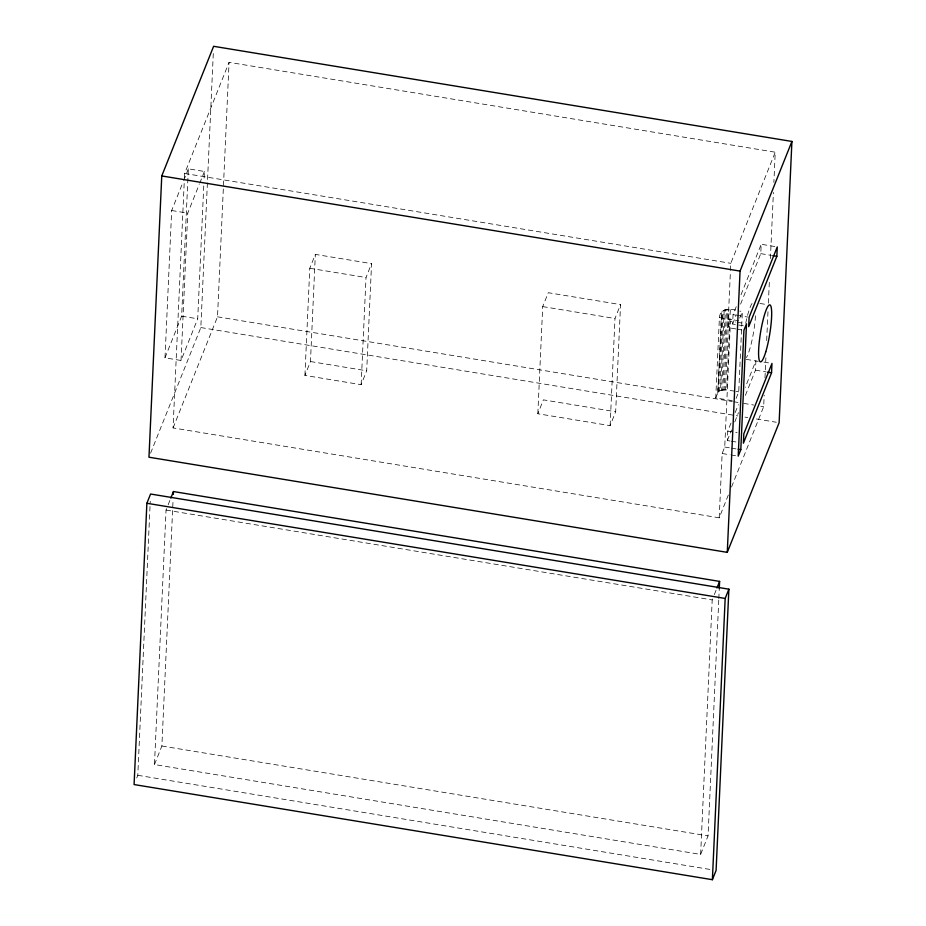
<?xml version="1.0" encoding="UTF-8"?>
<svg xmlns="http://www.w3.org/2000/svg" width="926" height="926" viewBox="0 0 926 926"><rect width="100%" height="100%" fill="white"/><g stroke="black" fill="none" stroke-linecap="round" stroke-linejoin="round"><path stroke-width="0.69" stroke-dasharray="4.63 3.47" d="M136.735 777.933L137.789 775.293L150.255 501.232M203.755 185.918L197.713 318.799L181.045 360.48L164.99 357.83L171.68 210.503L183.14 181.855M718.761 600.094L708.043 835.877L700.635 854.409L154.468 764.54L166.043 510.064L167.629 506.094M728.322 495.04L719.213 517.808L173.058 427.939L184.367 179.216M184.436 177.78L184.633 173.463L229.069 62.331L775.236 152.2L773.87 182.387M154.468 764.54L161.876 746.02L173.058 500.167M164.99 357.83L181.646 316.16L188.348 168.833L204.414 171.472L204.021 180.142M181.045 360.48L187.746 213.142L199.206 184.494M150.579 453.196L200.826 327.561L213.42 50.629M173.058 427.939L217.506 316.819L229.069 62.331M304.92 375.424L309.782 268.274L315.338 254.384L371.569 263.632L366.696 370.782L361.14 384.672L304.92 375.424L310.465 361.534L315.338 254.384M361.14 384.672L366.013 277.522L371.569 263.632M537.832 413.748L542.705 306.599L548.261 292.709L620.547 304.596L615.674 411.746L610.118 425.636L537.832 413.748L543.388 399.858L615.674 411.746M610.118 425.636L614.991 318.486L620.547 304.596M732.281 400.657L715.752 397.937L719.409 317.583C719.965 307.432 731.737 308.613 738.369 310.823M715.752 397.937L717.789 392.844L721.447 312.49M717.789 392.844L721.84 311.784M718.194 392.138L722.454 311.136M718.796 391.49L719.595 390.922L723.241 310.557M719.595 390.922L721.655 390.077L725.301 309.724M700.635 854.409L712.198 599.921L713.784 595.95M721.655 390.077L722.847 389.834L726.505 309.469M722.847 389.834L724.109 389.719L727.767 309.353M719.213 517.808L722.141 453.509L724.734 447.026L730.464 321.137L735.811 322.017M735.904 328.938L727.871 327.619L730.406 271.897M730.464 270.473L730.788 263.32L775.236 152.2M734.723 391.189L725.405 389.73L729.063 309.365M718.819 598.659L719.282 588.589M730.001 440.996L727.327 440.545L727.755 431.169L731.471 421.874M743.335 325.79L732.628 324.031L733.056 314.655L736.239 306.68M736.089 398.469L738.728 391.848L742.386 311.495L739.712 311.055M745.384 395.402L755.477 370.168L755.905 360.793L745.28 387.357M740.592 304.11L760.778 253.643L761.207 244.267L775.93 246.698M731.54 487.007L763.661 406.676L764.193 395.182M764.969 377.924L765.883 357.795M766.67 340.548L767.978 311.784M768.372 303.161L769.356 281.597M770.397 258.597L773.407 192.458M183.661 180.547L188.348 168.833M199.727 183.198L204.414 171.472M168.15 504.774L170.268 499.473M727.871 327.619L730.464 321.137M741.02 294.734L761.207 244.267M732.628 324.031L736.344 314.736M739.747 318.104L742.386 311.495M735.186 412.579L738.381 404.616M727.327 440.545L731.575 429.93M734.758 421.955L738.485 412.66M714.316 594.631L716.435 589.341M724.109 389.719L725.405 389.73M760.778 253.643L771.485 255.414M184.633 173.463L730.788 263.32M759.922 303.45L766.624 304.55M171.68 210.503L187.746 213.142M733.056 314.655L735.73 315.095M737.073 315.315L747.78 317.074M719.409 317.583L738.682 320.755M737.154 322.236L743.844 323.336M737.235 329.158L742.594 330.038M309.782 268.274L366.013 277.522M542.705 306.599L614.991 318.486M763.938 362.112L769.286 362.992M746.24 359.369L758.29 361.348M755.477 370.168L766.184 371.928M736.054 391.409L738.728 391.848M217.506 316.819L732.292 401.514M733.716 401.757L737.999 402.451M743.705 403.389L753.683 405.032M760.813 406.213L763.661 406.676M181.646 316.16L197.713 318.799M200.826 327.561L737.814 415.924M744.932 417.094L747.78 417.557M756.334 418.969L776.266 422.244M310.465 361.534L366.696 370.782M727.755 431.169L737.119 432.72M731.343 441.216L736.702 442.096M724.734 447.026L730.093 447.918M731.424 448.138L736.783 449.017M722.141 453.509L730.174 454.84M731.517 455.06L735.533 455.719M166.043 510.064L712.198 599.921M161.876 746.02L708.043 835.877M137.789 775.293L710.381 869.502M755.489 315.789A28.868 4.665 -80.7 0 1 746.368 357.586M745.719 323.22A28.868 4.665 -80.7 0 1 753.232 302.351M724.201 310.083L720.555 390.448L726.69 389.869L730.336 309.504L724.201 310.083"/><path stroke-width="1.39" d="M146.875 503.281L134.085 784.553L712.383 879.7L716.087 870.44L728.878 589.179L150.579 494.021L146.875 503.281L725.174 598.439L728.878 589.179M161.761 175.94L148.97 457.212L727.269 552.359L779.125 422.719L791.915 141.446L213.617 46.3L161.761 175.94L740.059 271.098L791.915 141.446M173.312 494.415L173.451 491.544L719.606 581.401L719.282 588.589M712.383 879.7L725.174 598.439M727.269 552.359L740.059 271.098M740.8 449.677L746.518 323.776L743.925 330.258L738.207 456.159L740.8 449.677L738.126 449.237M771.543 372.819L771.971 363.443L743.821 433.819L743.393 443.195L771.543 372.819L767.527 372.148M776.845 256.294L777.261 246.918L749.111 317.294L748.694 326.67L776.845 256.294L772.828 255.634M170.801 498.153L173.451 491.544M716.967 588.022L719.606 581.401M765.779 351.834A28.868 4.665 -80.7 0 0 770.467 305.36A28.868 4.665 -80.7 0 0 759.146 342.979A28.868 4.665 -80.7 0 0 765.779 351.834"/></g></svg>
